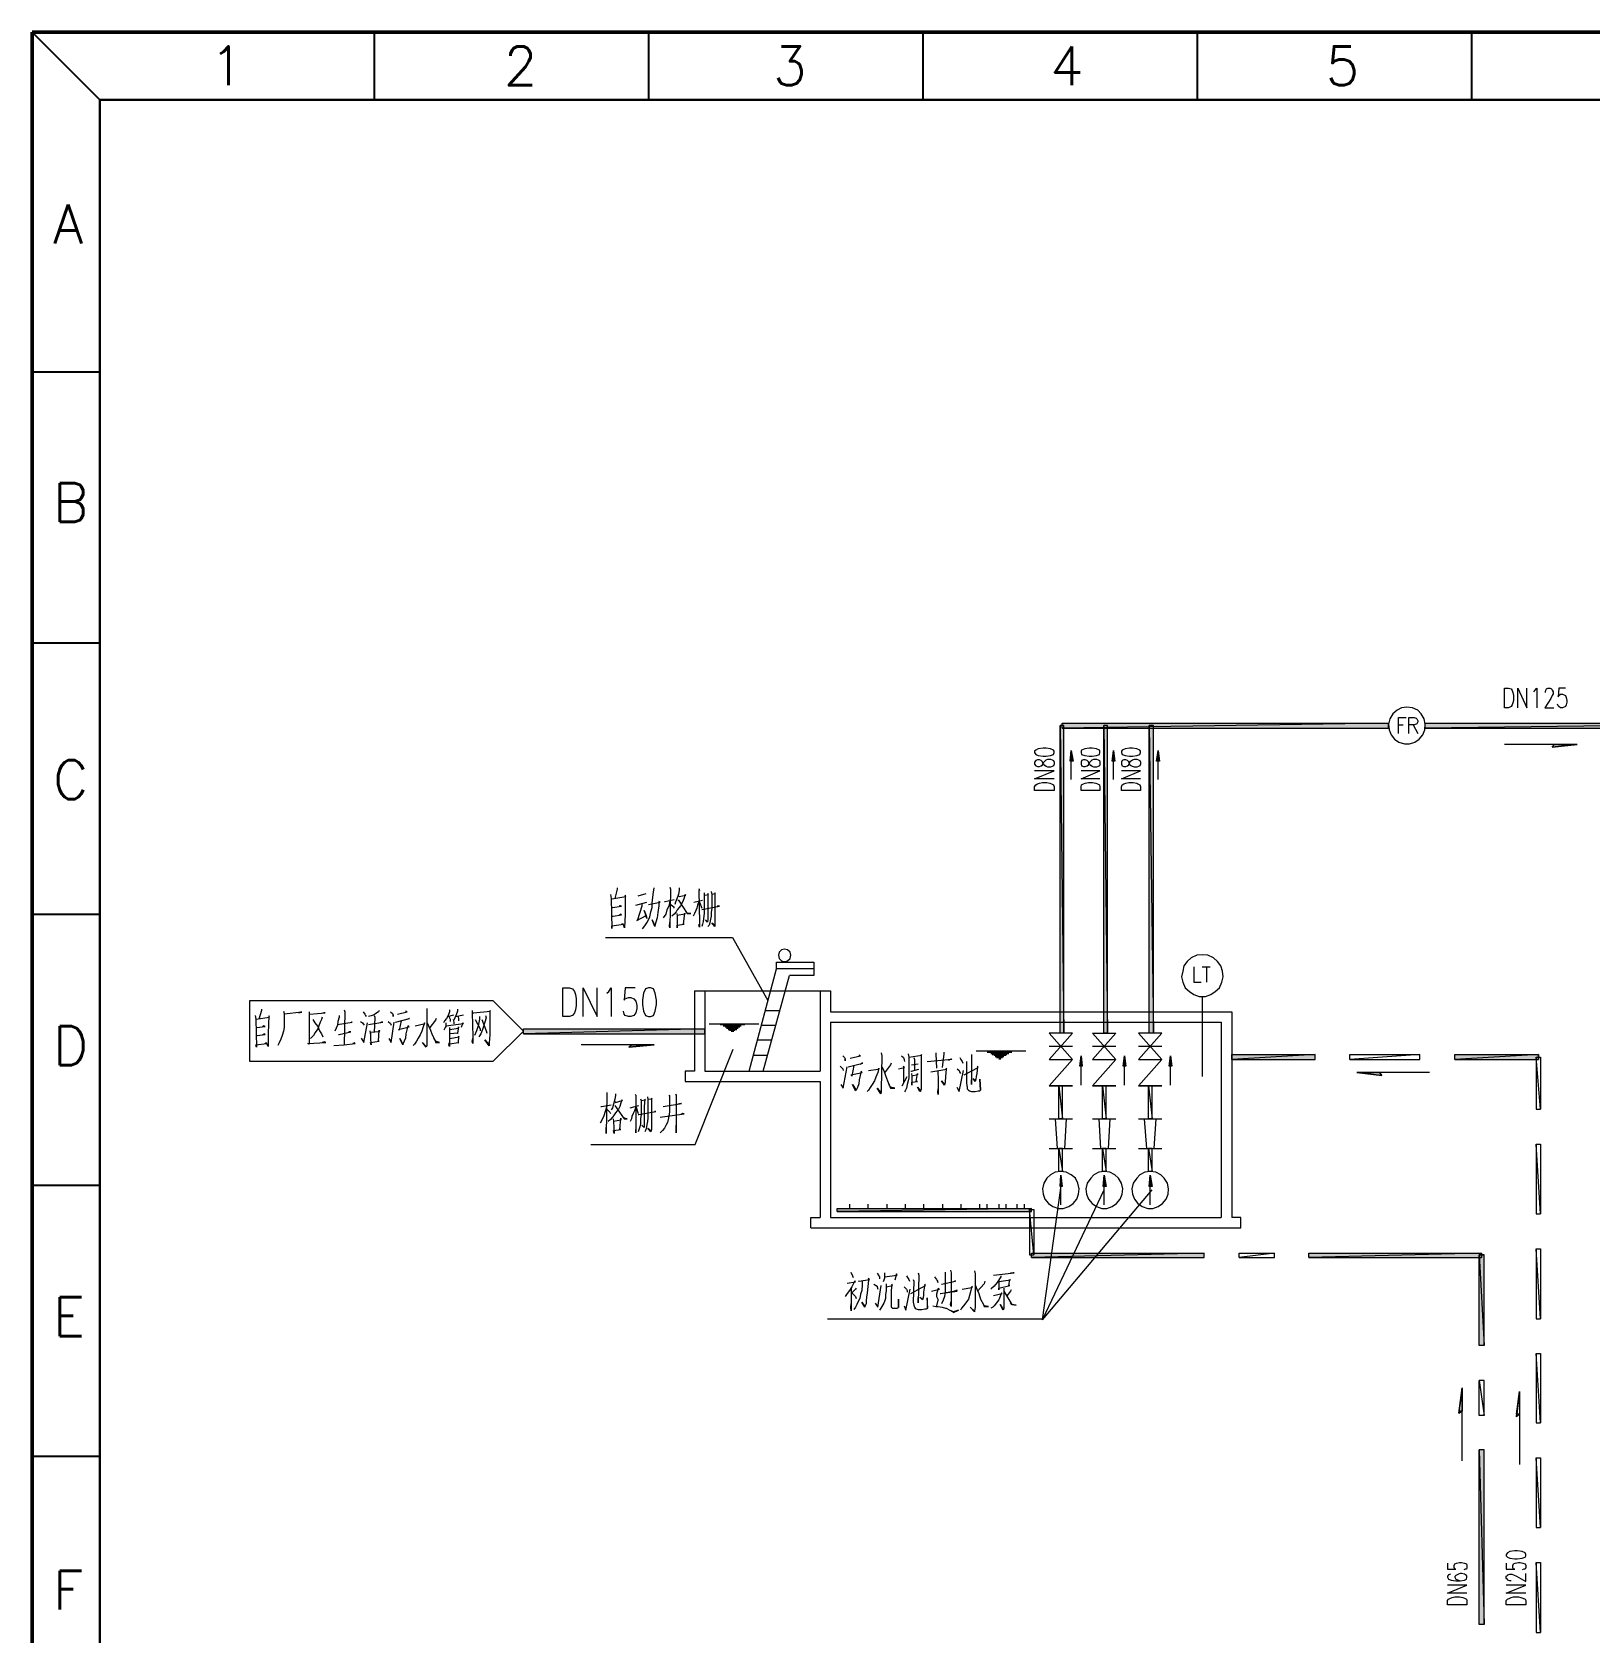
# Model space of a CAD drawing. Header units: millimetres. Extents: x 314312 to 406292, y 205315 to 257934.
# Drawn here: x 314312 to 340394, y 231138 to 257934 of the extents above; entities that cross this region are included whole.
import ezdxf

# ---------------------------------------------------------------- set-up
doc = ezdxf.new("R2010")
doc.units = ezdxf.units.MM
doc.styles.add('样式 2', font='txt.shx', dxfattribs={"height": 2})

msp = doc.modelspace()

# ---------------------------------------------------------------- hatches: boundary and pattern name
h = msp.add_hatch(color=0)
edge = h.paths.add_edge_path(flags=0)
edge.add_spline(control_points=[(331525, 241178), (331525, 241178), (331586, 241178), (331586, 241178), (331586, 241178), (331525, 246326), (331525, 246326), (331525, 246326), (331525, 241178), (331525, 241178)], knot_values=[0, 0, 0, 0, 1, 1, 1, 2, 2, 2, 3, 3, 3, 3], degree=3, periodic=0)
edge = h.paths.add_edge_path(flags=0)
edge.add_spline(control_points=[(331586, 241178), (331586, 241178), (331525, 246326), (331525, 246326), (331525, 246326), (331586, 246326), (331586, 246326), (331586, 246326), (331586, 241178), (331586, 241178)], knot_values=[0, 0, 0, 0, 1, 1, 1, 2, 2, 2, 3, 3, 3, 3], degree=3, periodic=0)
h = msp.add_hatch(color=0)
edge = h.paths.add_edge_path(flags=0)
edge.add_spline(control_points=[(331556, 246367), (331556, 246367), (331556, 246285), (331556, 246285), (331556, 246285), (337022, 246367), (337022, 246367), (337022, 246367), (331556, 246367), (331556, 246367)], knot_values=[0, 0, 0, 0, 1, 1, 1, 2, 2, 2, 3, 3, 3, 3], degree=3, periodic=0)
edge = h.paths.add_edge_path(flags=0)
edge.add_spline(control_points=[(331556, 246285), (331556, 246285), (337022, 246367), (337022, 246367), (337022, 246367), (337022, 246285), (337022, 246285), (337022, 246285), (331556, 246285), (331556, 246285)], knot_values=[0, 0, 0, 0, 1, 1, 1, 2, 2, 2, 3, 3, 3, 3], degree=3, periodic=0)
h = msp.add_hatch(color=0)
edge = h.paths.add_edge_path(flags=0)
edge.add_spline(control_points=[(332253, 241178), (332253, 241178), (332314, 241178), (332314, 241178), (332314, 241178), (332253, 246326), (332253, 246326), (332253, 246326), (332253, 241178), (332253, 241178)], knot_values=[0, 0, 0, 0, 1, 1, 1, 2, 2, 2, 3, 3, 3, 3], degree=3, periodic=0)
edge = h.paths.add_edge_path(flags=0)
edge.add_spline(control_points=[(332314, 241178), (332314, 241178), (332253, 246326), (332253, 246326), (332253, 246326), (332314, 246326), (332314, 246326), (332314, 246326), (332314, 241178), (332314, 241178)], knot_values=[0, 0, 0, 0, 1, 1, 1, 2, 2, 2, 3, 3, 3, 3], degree=3, periodic=0)
h = msp.add_hatch(color=0)
edge = h.paths.add_edge_path(flags=0)
edge.add_spline(control_points=[(333012, 241178), (333012, 241178), (333084, 241178), (333084, 241178), (333084, 241178), (333012, 246326), (333012, 246326), (333012, 246326), (333012, 241178), (333012, 241178)], knot_values=[0, 0, 0, 0, 1, 1, 1, 2, 2, 2, 3, 3, 3, 3], degree=3, periodic=0)
edge = h.paths.add_edge_path(flags=0)
edge.add_spline(control_points=[(333084, 241178), (333084, 241178), (333012, 246326), (333012, 246326), (333012, 246326), (333084, 246326), (333084, 246326), (333084, 246326), (333084, 241178), (333084, 241178)], knot_values=[0, 0, 0, 0, 1, 1, 1, 2, 2, 2, 3, 3, 3, 3], degree=3, periodic=0)
h = msp.add_hatch(color=0)
edge = h.paths.add_edge_path(flags=0)
edge.add_spline(control_points=[(337637, 246367), (337637, 246367), (337637, 246285), (337637, 246285), (337637, 246285), (344282, 246367), (344282, 246367), (344282, 246367), (337637, 246367), (337637, 246367)], knot_values=[0, 0, 0, 0, 1, 1, 1, 2, 2, 2, 3, 3, 3, 3], degree=3, periodic=0)
edge = h.paths.add_edge_path(flags=0)
edge.add_spline(control_points=[(337637, 246285), (337637, 246285), (344282, 246367), (344282, 246367), (344282, 246367), (344282, 246285), (344282, 246285), (344282, 246285), (337637, 246285), (337637, 246285)], knot_values=[0, 0, 0, 0, 1, 1, 1, 2, 2, 2, 3, 3, 3, 3], degree=3, periodic=0)
h = msp.add_hatch(color=0)
h.dxf.hatch_style = 2
h.paths.add_polyline_path([(331689, 245732), (331709, 245906), (331740, 245732)])
h = msp.add_hatch(color=0)
h.dxf.hatch_style = 2
h.paths.add_polyline_path([(332397, 245732), (332417, 245906), (332438, 245732)])
h = msp.add_hatch(color=0)
h.dxf.hatch_style = 2
h.paths.add_polyline_path([(333135, 245732), (333166, 245906), (333186, 245732)])
h = msp.add_hatch(color=0)
edge = h.paths.add_edge_path(flags=0)
edge.add_spline(control_points=[(322541, 241250), (322541, 241250), (322541, 241168), (322541, 241168), (322541, 241168), (325577, 241250), (325577, 241250), (325577, 241250), (322541, 241250), (322541, 241250)], knot_values=[0, 0, 0, 0, 1, 1, 1, 2, 2, 2, 3, 3, 3, 3], degree=3, periodic=0)
edge = h.paths.add_edge_path(flags=0)
edge.add_spline(control_points=[(322541, 241168), (322541, 241168), (325577, 241250), (325577, 241250), (325577, 241250), (325577, 241168), (325577, 241168), (325577, 241168), (322541, 241168), (322541, 241168)], knot_values=[0, 0, 0, 0, 1, 1, 1, 2, 2, 2, 3, 3, 3, 3], degree=3, periodic=0)
h = msp.add_hatch(color=0)
h.dxf.hatch_style = 2
h.paths.add_polyline_path([(331853, 240624), (331874, 240799), (331894, 240624)])
h = msp.add_hatch(color=0)
h.dxf.hatch_style = 2
h.paths.add_polyline_path([(332581, 240624), (332602, 240799), (332622, 240624)])
h = msp.add_hatch(color=0)
h.dxf.hatch_style = 2
h.paths.add_polyline_path([(333350, 240624), (333371, 240799), (333391, 240624)])
h = msp.add_hatch(color=0)
edge = h.paths.add_edge_path(flags=0)
edge.add_spline(control_points=[(334396, 240819), (334396, 240819), (334396, 240737), (334396, 240737), (334396, 240737), (335791, 240819), (335791, 240819), (335791, 240819), (334396, 240819), (334396, 240819)], knot_values=[0, 0, 0, 0, 1, 1, 1, 2, 2, 2, 3, 3, 3, 3], degree=3, periodic=0)
edge = h.paths.add_edge_path(flags=0)
edge.add_spline(control_points=[(334396, 240737), (334396, 240737), (335791, 240819), (335791, 240819), (335791, 240819), (335791, 240737), (335791, 240737), (335791, 240737), (334396, 240737), (334396, 240737)], knot_values=[0, 0, 0, 0, 1, 1, 1, 2, 2, 2, 3, 3, 3, 3], degree=3, periodic=0)
h = msp.add_hatch(color=0)
edge = h.paths.add_edge_path(flags=0)
edge.add_spline(control_points=[(338129, 240819), (338129, 240819), (338129, 240737), (338129, 240737), (338129, 240737), (339534, 240819), (339534, 240819), (339534, 240819), (338129, 240819), (338129, 240819)], knot_values=[0, 0, 0, 0, 1, 1, 1, 2, 2, 2, 3, 3, 3, 3], degree=3, periodic=0)
edge = h.paths.add_edge_path(flags=0)
edge.add_spline(control_points=[(338129, 240737), (338129, 240737), (339534, 240819), (339534, 240819), (339534, 240819), (339534, 240737), (339534, 240737), (339534, 240737), (338129, 240737), (338129, 240737)], knot_values=[0, 0, 0, 0, 1, 1, 1, 2, 2, 2, 3, 3, 3, 3], degree=3, periodic=0)
h = msp.add_hatch(color=0)
h.dxf.hatch_style = 2
h.paths.add_polyline_path([(331525, 238614), (331535, 238799), (331556, 238614)])
h = msp.add_hatch(color=0)
h.dxf.hatch_style = 2
h.paths.add_polyline_path([(332243, 238614), (332263, 238799), (332294, 238614)])
h = msp.add_hatch(color=0)
h.dxf.hatch_style = 2
h.paths.add_polyline_path([(333012, 238614), (333032, 238799), (333063, 238614)])
h = msp.add_hatch(color=0)
edge = h.paths.add_edge_path(flags=0)
edge.add_spline(control_points=[(327792, 238245), (327792, 238245), (327792, 238194), (327792, 238194), (327792, 238194), (331043, 238245), (331043, 238245), (331043, 238245), (327792, 238245), (327792, 238245)], knot_values=[0, 0, 0, 0, 1, 1, 1, 2, 2, 2, 3, 3, 3, 3], degree=3, periodic=0)
edge = h.paths.add_edge_path(flags=0)
edge.add_spline(control_points=[(327792, 238194), (327792, 238194), (331043, 238245), (331043, 238245), (331043, 238245), (331043, 238194), (331043, 238194), (331043, 238194), (327792, 238194), (327792, 238194)], knot_values=[0, 0, 0, 0, 1, 1, 1, 2, 2, 2, 3, 3, 3, 3], degree=3, periodic=0)
h = msp.add_hatch(color=0)
edge = h.paths.add_edge_path(flags=0)
edge.add_spline(control_points=[(331043, 237497), (331043, 237497), (331043, 237425), (331043, 237425), (331043, 237425), (333935, 237497), (333935, 237497), (333935, 237497), (331043, 237497), (331043, 237497)], knot_values=[0, 0, 0, 0, 1, 1, 1, 2, 2, 2, 3, 3, 3, 3], degree=3, periodic=0)
edge = h.paths.add_edge_path(flags=0)
edge.add_spline(control_points=[(331043, 237425), (331043, 237425), (333935, 237497), (333935, 237497), (333935, 237497), (333935, 237425), (333935, 237425), (333935, 237425), (331043, 237425), (331043, 237425)], knot_values=[0, 0, 0, 0, 1, 1, 1, 2, 2, 2, 3, 3, 3, 3], degree=3, periodic=0)
h = msp.add_hatch(color=0)
edge = h.paths.add_edge_path(flags=0)
edge.add_spline(control_points=[(335688, 237497), (335688, 237497), (335688, 237425), (335688, 237425), (335688, 237425), (338580, 237497), (338580, 237497), (338580, 237497), (335688, 237497), (335688, 237497)], knot_values=[0, 0, 0, 0, 1, 1, 1, 2, 2, 2, 3, 3, 3, 3], degree=3, periodic=0)
edge = h.paths.add_edge_path(flags=0)
edge.add_spline(control_points=[(335688, 237425), (335688, 237425), (338580, 237497), (338580, 237497), (338580, 237497), (338580, 237425), (338580, 237425), (338580, 237425), (335688, 237425), (335688, 237425)], knot_values=[0, 0, 0, 0, 1, 1, 1, 2, 2, 2, 3, 3, 3, 3], degree=3, periodic=0)
h = msp.add_hatch(color=0)
edge = h.paths.add_edge_path(flags=0)
edge.add_spline(control_points=[(338539, 235948), (338539, 235948), (338621, 235948), (338621, 235948), (338621, 235948), (338539, 237466), (338539, 237466), (338539, 237466), (338539, 235948), (338539, 235948)], knot_values=[0, 0, 0, 0, 1, 1, 1, 2, 2, 2, 3, 3, 3, 3], degree=3, periodic=0)
edge = h.paths.add_edge_path(flags=0)
edge.add_spline(control_points=[(338621, 235948), (338621, 235948), (338539, 237466), (338539, 237466), (338539, 237466), (338621, 237466), (338621, 237466), (338621, 237466), (338621, 235948), (338621, 235948)], knot_values=[0, 0, 0, 0, 1, 1, 1, 2, 2, 2, 3, 3, 3, 3], degree=3, periodic=0)
h = msp.add_hatch(color=0)
edge = h.paths.add_edge_path(flags=0)
edge.add_spline(control_points=[(338539, 231282), (338539, 231282), (338621, 231282), (338621, 231282), (338621, 231282), (338539, 234205), (338539, 234205), (338539, 234205), (338539, 231282), (338539, 231282)], knot_values=[0, 0, 0, 0, 1, 1, 1, 2, 2, 2, 3, 3, 3, 3], degree=3, periodic=0)
edge = h.paths.add_edge_path(flags=0)
edge.add_spline(control_points=[(338621, 231282), (338621, 231282), (338539, 234205), (338539, 234205), (338539, 234205), (338621, 234205), (338621, 234205), (338621, 234205), (338621, 231282), (338621, 231282)], knot_values=[0, 0, 0, 0, 1, 1, 1, 2, 2, 2, 3, 3, 3, 3], degree=3, periodic=0)

# ---------------------------------------------------------------- linework, layer by layer
at = {"color": 7, "linetype": 'ByBlock', "lineweight": 50}
for p, q in [((314312, 257934), (390065, 257934)), ((314312, 205315), (314312, 257934))]:
    msp.add_line(p, q, dxfattribs=at)
at = {"color": 7, "linetype": 'ByBlock', "lineweight": -3}
for p, q in [((315446, 256800), (314312, 257934)), ((320039, 257934), (320039, 256800)), ((324632, 257934), (324632, 256800)), ((329224, 257934), (329224, 256800)), ((333817, 257934), (333817, 256800)), ((338410, 257934), (338410, 256800)), ((315446, 252239), (314312, 252239)), ((315446, 247703), (314312, 247703)), ((315446, 243166), (314312, 243166)), ((315446, 238630), (314312, 238630)), ((315446, 234094), (314312, 234094))]:
    msp.add_line(p, q, dxfattribs=at)
at = {"color": 7, "linetype": 'ByBlock', "lineweight": 30}
for p, q in [((315446, 256800), (388931, 256800)), ((315446, 206449), (315446, 256800))]:
    msp.add_line(p, q, dxfattribs=at)
at = {"color": 0, "lineweight": 5}
for points in [[(338960, 246624), (338960, 246952), (339032, 246952), (339073, 246942), (339093, 246911), (339103, 246880), (339114, 246829), (339114, 246747), (339103, 246706), (339093, 246675), (339073, 246644), (339032, 246624), (338960, 246624)], [(339186, 246624), (339186, 246952), (339339, 246624), (339339, 246952)], [(339452, 246890), (339473, 246911), (339503, 246952), (339503, 246624)], [(339647, 246880), (339647, 246890), (339657, 246921), (339668, 246942), (339688, 246952), (339729, 246952), (339750, 246942), (339760, 246921), (339780, 246890), (339780, 246860), (339760, 246829), (339739, 246778), (339637, 246624), (339791, 246624)], [(339985, 246952), (339873, 246952), (339862, 246808), (339873, 246829), (339903, 246849), (339934, 246849), (339985, 246829), (339996, 246798), (340006, 246747), (340006, 246716), (339996, 246675), (339985, 246644), (339934, 246624), (339903, 246624), (339873, 246644), (339862, 246655), (339852, 246685)], [(337329, 246634), (337237, 246624), (337165, 246583), (337093, 246521), (337042, 246439), (337022, 246347), (337032, 246255), (337063, 246173), (337124, 246101), (337196, 246049), (337288, 246019), (337370, 246019), (337463, 246049), (337534, 246101), (337596, 246173), (337627, 246255), (337637, 246347), (337616, 246439), (337565, 246521), (337514, 246583), (337422, 246624), (337329, 246634)], [(337186, 246193), (337186, 246460), (337319, 246460)], [(337186, 246337), (337268, 246337)], [(337360, 246193), (337360, 246460), (337452, 246460), (337483, 246449), (337493, 246439), (337514, 246408), (337514, 246388), (337493, 246357), (337483, 246347), (337452, 246337), (337360, 246337)], [(337432, 246337), (337514, 246193)], [(340180, 246008), (338960, 246008)], [(340180, 246008), (339760, 245967), (340180, 246008)], [(339760, 245967), (339801, 246008)], [(331094, 245875), (331115, 245844), (331156, 245824), (331238, 245814), (331289, 245814), (331361, 245824), (331412, 245844), (331422, 245875), (331422, 245896), (331412, 245916), (331361, 245937), (331289, 245947), (331238, 245947), (331156, 245937), (331115, 245916), (331094, 245896), (331094, 245875)], [(331094, 245680), (331115, 245650), (331145, 245639), (331176, 245639), (331207, 245650), (331227, 245670), (331238, 245701), (331268, 245732), (331289, 245752), (331320, 245762), (331361, 245762), (331392, 245752), (331412, 245742), (331422, 245711), (331422, 245680), (331412, 245650), (331392, 245639), (331361, 245629), (331320, 245629), (331289, 245639), (331268, 245660), (331238, 245691), (331227, 245721), (331207, 245742), (331176, 245752), (331145, 245752), (331115, 245742), (331094, 245711), (331094, 245680)], [(331689, 245732), (331709, 245906), (331740, 245732), (331689, 245732)], [(331709, 245424), (331709, 245732)], [(331874, 245875), (331884, 245844), (331935, 245824), (332007, 245814), (332058, 245814), (332130, 245824), (332181, 245844), (332191, 245875), (332191, 245896), (332181, 245916), (332130, 245937), (332058, 245947), (332007, 245947), (331935, 245937), (331884, 245916), (331874, 245896), (331874, 245875)], [(331874, 245680), (331884, 245650), (331915, 245639), (331945, 245639), (331976, 245650), (331997, 245670), (332007, 245701), (332038, 245732), (332058, 245752), (332089, 245762), (332130, 245762), (332161, 245752), (332181, 245742), (332191, 245711), (332191, 245680), (332181, 245650), (332161, 245639), (332130, 245629), (332089, 245629), (332058, 245639), (332038, 245660), (332007, 245691), (331997, 245721), (331976, 245742), (331945, 245752), (331915, 245752), (331884, 245742), (331874, 245711), (331874, 245680)], [(332397, 245732), (332417, 245906), (332438, 245732), (332397, 245732)], [(332417, 245424), (332417, 245732)], [(332550, 245875), (332561, 245844), (332612, 245824), (332684, 245814), (332735, 245814), (332807, 245824), (332858, 245844), (332868, 245875), (332868, 245896), (332858, 245916), (332807, 245937), (332735, 245947), (332684, 245947), (332612, 245937), (332561, 245916), (332550, 245896), (332550, 245875)], [(332550, 245680), (332561, 245650), (332591, 245639), (332622, 245639), (332653, 245650), (332673, 245670), (332684, 245701), (332704, 245732), (332735, 245752), (332766, 245762), (332807, 245762), (332838, 245752), (332858, 245742), (332868, 245711), (332868, 245680), (332858, 245650), (332838, 245639), (332807, 245629), (332766, 245629), (332735, 245639), (332704, 245660), (332684, 245691), (332673, 245721), (332653, 245742), (332622, 245752), (332591, 245752), (332561, 245742), (332550, 245711), (332550, 245680)], [(333135, 245732), (333166, 245906), (333186, 245732), (333135, 245732)], [(333166, 245424), (333166, 245732)], [(331422, 245434), (331094, 245434), (331422, 245567), (331094, 245567)], [(332191, 245434), (331874, 245434), (332191, 245567), (331874, 245567)], [(332868, 245434), (332550, 245434), (332868, 245567), (332550, 245567)], [(331422, 245239), (331094, 245239), (331094, 245301), (331115, 245332), (331145, 245352), (331176, 245362), (331227, 245373), (331299, 245373), (331350, 245362), (331381, 245352), (331412, 245332), (331422, 245301), (331422, 245239)], [(332191, 245239), (331874, 245239), (331874, 245301), (331884, 245332), (331915, 245352), (331945, 245362), (331997, 245373), (332068, 245373), (332120, 245362), (332150, 245352), (332181, 245332), (332191, 245301), (332191, 245239)], [(332868, 245239), (332550, 245239), (332550, 245301), (332561, 245332), (332591, 245352), (332622, 245362), (332673, 245373), (332745, 245373), (332807, 245362), (332827, 245352), (332858, 245332), (332868, 245301), (332868, 245239)], [(324110, 243609), (324110, 243588), (324069, 243434)], [(324531, 242922), (324572, 242973), (324603, 243024), (324633, 243075), (324654, 243127), (324674, 243209), (324695, 243281), (324695, 243352), (324705, 243455), (324715, 243537), (324726, 243609)], [(324992, 243619), (325002, 243588), (324992, 242942), (324982, 242963), (324992, 243034)], [(325146, 243609), (325146, 243568), (325136, 243506), (325105, 243424), (325085, 243373), (325074, 243332)], [(325474, 243598), (325484, 243568), (325474, 243568), (325484, 243024), (325484, 242952), (325474, 242993), (325484, 243004)], [(323997, 243496), (324008, 243434), (324018, 242932), (324018, 242973), (324213, 243004), (324192, 243004), (324182, 243004)], [(324018, 243424), (324254, 243465), (324244, 243486), (324244, 243178), (324244, 243168), (324233, 242942), (324213, 242993)], [(324018, 243281), (324028, 243281), (324182, 243301), (324162, 243311), (324151, 243311), (324141, 243301)], [(324418, 243322), (324603, 243373)], [(324521, 243342), (324521, 243301), (324449, 243075), (324438, 243065), (324592, 243147), (324562, 243229), (324592, 243147), (324603, 243096), (324582, 243168)], [(324459, 243475), (324592, 243516)], [(324633, 243332), (324828, 243373), (324808, 243383), (324808, 243311), (324787, 243199), (324777, 243106), (324756, 243034), (324736, 242973), (324736, 242963), (324695, 243075), (324736, 242973)], [(324992, 243393), (324972, 243301), (324941, 243240), (324920, 243168), (324879, 243106)], [(324900, 243383), (324910, 243383), (325064, 243414)], [(324992, 243342), (325054, 243291), (325054, 243270)], [(325136, 243475), (325146, 243465), (325259, 243486), (325249, 243496), (325228, 243445), (325208, 243383), (325187, 243342), (325167, 243311), (325146, 243281), (325115, 243240), (325095, 243209), (325064, 243168), (325023, 243137)], [(325126, 243404), (325136, 243404), (325279, 243178), (325341, 243178), (325279, 243188), (325259, 243209)], [(325474, 243383), (325454, 243322), (325443, 243270), (325423, 243229), (325402, 243178), (325382, 243137)], [(325392, 243373), (325536, 243404)], [(325484, 243373), (325526, 243270)], [(325567, 243527), (325567, 243486), (325567, 243373), (325567, 243311), (325567, 243250), (325567, 243178), (325556, 243096), (325546, 243045), (325536, 243004), (325526, 242963)], [(325526, 243250), (325823, 243301), (325802, 243311), (325782, 243301)], [(325577, 243486), (325638, 243496), (325628, 243516), (325628, 243393), (325628, 243383), (325628, 243086), (325618, 243034), (325587, 243075)], [(325679, 243547), (325690, 243496), (325690, 243342), (325690, 243270), (325679, 243199), (325679, 243137), (325669, 243086), (325659, 243024), (325649, 242983), (325628, 242963)], [(325690, 243506), (325751, 243516), (325741, 243527), (325741, 243270), (325741, 243147), (325741, 243055), (325741, 243014), (325741, 242963), (325690, 243024), (325741, 242983)], [(324018, 243137), (324039, 243137), (324182, 243157), (324172, 243168), (324141, 243147)], [(325105, 243178), (325115, 243137), (325115, 242942), (325115, 242983), (325228, 243004), (325218, 243004), (325238, 243188), (325238, 243168), (325115, 243147)], [(323915, 242778), (326038, 242778)], [(326038, 242778), (326633, 241722)], [(326910, 242583), (326859, 242573), (326818, 242532), (326807, 242481), (326818, 242429), (326859, 242388), (326910, 242378), (326961, 242388), (327002, 242429), (327013, 242481), (327002, 242532), (326961, 242573), (326910, 242583)], [(326315, 240542), (326777, 242255)], [(327402, 242255), (326777, 242255), (326777, 242368), (327402, 242368), (327402, 242142), (326992, 242142)], [(333904, 242491), (333812, 242481), (333719, 242440), (333648, 242378), (333596, 242306), (333576, 242214), (333555, 242122), (333576, 242029), (333617, 241937), (333689, 241876), (333760, 241824), (333853, 241794), (333955, 241794), (334048, 241824), (334119, 241876), (334191, 241937), (334232, 242029), (334253, 242122), (334242, 242214), (334212, 242306), (334160, 242378), (334089, 242440), (333996, 242481), (333904, 242491)], [(333760, 242286), (333760, 242029), (333884, 242029)], [(333904, 242286), (334037, 242286)], [(333976, 242286), (333976, 242029)], [(326551, 240542), (326992, 242142)], [(317957, 241722), (322028, 241722), (322541, 241209), (322028, 240706), (317957, 240706), (317957, 241722)], [(323198, 241455), (323198, 241937), (323310, 241937), (323362, 241917), (323392, 241876), (323413, 241824), (323423, 241753), (323423, 241640), (323413, 241568), (323392, 241517), (323362, 241476), (323310, 241455), (323198, 241455)], [(323536, 241455), (323536, 241937), (323772, 241455), (323772, 241937)], [(323936, 241845), (323967, 241876), (324008, 241937), (324008, 241455)], [(324408, 241937), (324244, 241937), (324223, 241732), (324244, 241753), (324295, 241773), (324336, 241773), (324387, 241753), (324418, 241711), (324438, 241640), (324438, 241588), (324418, 241517), (324387, 241476), (324336, 241455), (324295, 241455), (324244, 241476), (324223, 241496), (324213, 241547)], [(324633, 241937), (324582, 241917), (324551, 241845), (324531, 241732), (324531, 241660), (324551, 241547), (324582, 241476), (324633, 241455), (324664, 241455), (324715, 241476), (324746, 241547), (324767, 241660), (324767, 241732), (324746, 241845), (324715, 241917), (324664, 241937), (324633, 241937)], [(325402, 241886), (325402, 240542)], [(325402, 241886), (326920, 241886)], [(325577, 241886), (325577, 240542)], [(326920, 241886), (327679, 241886)], [(327505, 241886), (327505, 240542)], [(327679, 241886), (327679, 241537)], [(333904, 241794), (333904, 240450)], [(318049, 241476), (318060, 241414), (318070, 240942), (318060, 240983), (318244, 241004), (318224, 241014), (318214, 241004)], [(318060, 241414), (318285, 241445), (318275, 241465), (318265, 241178), (318265, 241168), (318265, 240953), (318244, 241004)], [(318152, 241578), (318152, 241558), (318111, 241414)], [(318521, 241547), (318531, 241506), (318531, 241424), (318531, 241353), (318531, 241271), (318521, 241209), (318501, 241137), (318480, 241076), (318449, 241014), (318429, 240973)], [(318829, 241527), (318808, 241527), (318778, 241517), (318829, 241527), (318531, 241496)], [(318952, 241537), (318952, 241486), (318952, 240994), (318931, 241004), (319229, 241024), (319208, 241035), (319167, 241024)], [(318962, 241496), (319219, 241517), (319198, 241517), (319157, 241506)], [(319167, 241445), (319157, 241404), (319136, 241363), (319116, 241301), (319095, 241250), (319054, 241188), (319024, 241137), (318993, 241106), (318972, 241086)], [(319454, 241476), (319454, 241445), (319434, 241373), (319424, 241312), (319403, 241260), (319383, 241209)], [(319536, 241568), (319547, 241537), (319536, 240983)], [(319854, 241537), (319885, 241496), (319895, 241476), (319906, 241455)], [(320121, 241558), (320111, 241537), (320070, 241506), (320039, 241486), (319988, 241465), (319947, 241455)], [(320039, 241476), (320049, 241445), (320039, 241188)], [(320316, 241537), (320347, 241506), (320357, 241486), (320357, 241455), (320357, 241496)], [(320429, 241496), (320593, 241537), (320572, 241547), (320562, 241537)], [(320921, 241588), (320921, 241537), (320921, 241014), (320921, 240963), (320911, 240942), (320849, 241024), (320911, 240953)], [(321300, 241568), (321300, 241537), (321280, 241476), (321249, 241424), (321218, 241383), (321198, 241353)], [(321270, 241455), (321372, 241486)], [(321290, 241455), (321311, 241414), (321311, 241373)], [(321434, 241578), (321434, 241547), (321413, 241486), (321393, 241435), (321372, 241394)], [(321403, 241455), (321536, 241486)], [(321444, 241455), (321454, 241414), (321454, 241383)], [(321680, 241558), (321680, 241517), (321690, 241117), (321690, 241004), (321680, 241045), (321690, 241086)], [(321690, 241506), (321700, 241517), (321987, 241547), (321977, 241558), (321977, 241517), (321977, 241147), (321967, 241014), (321967, 240963), (321895, 241065), (321967, 240983)], [(321803, 241455), (321803, 241414), (321782, 241301), (321752, 241219), (321721, 241137)], [(321905, 241476), (321916, 241435), (321895, 241363), (321854, 241240), (321823, 241168), (321793, 241117)], [(326592, 241558), (326838, 241558)], [(327679, 241537), (334396, 241537)], [(334396, 241537), (334396, 238091)], [(318070, 241271), (318214, 241291), (318193, 241301), (318173, 241291)], [(318070, 241137), (318080, 241137), (318214, 241158), (318203, 241168), (318173, 241147)], [(319013, 241404), (319044, 241353), (319095, 241291), (319126, 241219), (319157, 241168), (319178, 241117)], [(319424, 241322), (319670, 241363), (319660, 241363), (319649, 241353)], [(319444, 241158), (319454, 241158), (319649, 241199), (319629, 241199), (319608, 241188)], [(319813, 241373), (319844, 241353), (319854, 241332), (319875, 241312)], [(319824, 241096), (319865, 241024), (319926, 241353)], [(319947, 241322), (320183, 241363), (320162, 241363), (320142, 241353)], [(319967, 241219), (319977, 241168), (319977, 241178), (319977, 241065), (319988, 240983), (319977, 241024), (320121, 241045), (320111, 241045), (320121, 241230), (320131, 241209), (320111, 241199), (319977, 241188)], [(320275, 241373), (320316, 241342), (320326, 241312)], [(320285, 241086), (320326, 241024), (320377, 241363)], [(320398, 241363), (320634, 241424), (320624, 241424), (320593, 241404)], [(320490, 241383), (320459, 241230), (320449, 241240), (320624, 241281), (320603, 241301), (320572, 241168), (320562, 241096), (320541, 241045), (320531, 241014), (320521, 240994), (320521, 240983), (320470, 241086), (320521, 240994)], [(320726, 241301), (320870, 241332), (320890, 241332), (320880, 241353), (320859, 241281), (320839, 241209), (320808, 241147), (320777, 241096), (320747, 241045), (320716, 240994), (320695, 240973)], [(320921, 241363), (320952, 241301), (320982, 241230), (321013, 241147), (321054, 241065), (321064, 241024), (321136, 241024), (321064, 241045)], [(321075, 241424), (321064, 241394), (320972, 241271)], [(321239, 241353), (321239, 241312), (321239, 241291), (321229, 241271), (321218, 241250), (321208, 241230)], [(321239, 241301), (321536, 241342), (321526, 241353), (321495, 241271)], [(321300, 241271), (321300, 241250), (321300, 241127), (321300, 240953), (321290, 240983), (321300, 241024)], [(321300, 241240), (321454, 241260), (321454, 241281), (321434, 241178), (321444, 241178), (321300, 241168)], [(321362, 241404), (321372, 241363), (321372, 241332)], [(321731, 241404), (321813, 241250), (321813, 241219)], [(321844, 241404), (321916, 241219), (321926, 241178)], [(325649, 241332), (326479, 241332)], [(325833, 241322), (326243, 241322)], [(325884, 241301), (326182, 241301)], [(325915, 241281), (326161, 241281)], [(325936, 241260), (326131, 241260)], [(325966, 241240), (326110, 241240)], [(325987, 241230), (326079, 241230)], [(326018, 241209), (326059, 241209)], [(326520, 241312), (326766, 241312)], [(327679, 241363), (334222, 241363)], [(327679, 241363), (327679, 238091)], [(331730, 241178), (331340, 240737), (331730, 240737), (331340, 241178)], [(331730, 241178), (331340, 241178)], [(332068, 240737), (332458, 240737), (332068, 241178), (332458, 241178), (332068, 240737)], [(333227, 241178), (332838, 240737), (333227, 240737), (332838, 241178)], [(333227, 241178), (332838, 241178)], [(334222, 241363), (334222, 238091)], [(319362, 240973), (319536, 240983), (319721, 241004), (319711, 241014), (319680, 241004)], [(321034, 241096), (321064, 241045)], [(321300, 241086), (321464, 241117), (321454, 241127), (321444, 241014), (321454, 241014), (321300, 240994)], [(324726, 240983), (323505, 240983)], [(324305, 240942), (324346, 240983)], [(324305, 240942), (324726, 240983), (324305, 240942)], [(325413, 239312), (326049, 240912)], [(326459, 241065), (326695, 241065)], [(331730, 240953), (331340, 240953)], [(332458, 240953), (332068, 240953)], [(333227, 240953), (332838, 240953)], [(326387, 240809), (326633, 240809)], [(327884, 240799), (327915, 240768), (327925, 240748), (327925, 240717), (327925, 240748)], [(327977, 240614), (328223, 240676), (328212, 240676), (328182, 240655)], [(328007, 240758), (328182, 240799), (328161, 240809), (328151, 240799)], [(328069, 240635), (328038, 240460), (328028, 240481), (328212, 240522), (328192, 240542), (328161, 240399), (328151, 240327), (328130, 240266), (328120, 240245), (328110, 240224), (328100, 240214), (328048, 240317), (328110, 240224)], [(328530, 240850), (328541, 240799), (328530, 240235), (328530, 240194), (328520, 240163), (328459, 240255), (328520, 240183)], [(328694, 240676), (328684, 240645), (328582, 240512)], [(328869, 240799), (328899, 240768), (328910, 240737), (328920, 240706)], [(328982, 240830), (328992, 240778), (328992, 240768), (328992, 240512), (328992, 240491), (328992, 240430), (328982, 240378), (328961, 240317), (328951, 240255), (328930, 240214), (328920, 240194)], [(328992, 240778), (329207, 240809), (329197, 240819), (329197, 240789), (329197, 240358), (329197, 240317), (329197, 240266), (329197, 240235), (329187, 240214), (329187, 240204), (329176, 240204), (329135, 240276), (329187, 240214)], [(329033, 240645), (329146, 240665)], [(329074, 240768), (329084, 240737), (329084, 240563)], [(329658, 240727), (329699, 240748), (329710, 240737), (329299, 240696)], [(329443, 240850), (329443, 240830), (329453, 240594)], [(329576, 240860), (329576, 240830), (329546, 240604)], [(329843, 240768), (329863, 240737), (329884, 240706), (329894, 240676)], [(329956, 240706), (329956, 240676), (329956, 240337), (329966, 240276), (329966, 240245), (329987, 240224), (330007, 240214), (330038, 240204), (330099, 240204), (330151, 240214), (330181, 240214), (330192, 240224), (330181, 240409), (330192, 240224)], [(330038, 240819), (330038, 240789), (330038, 240317), (330038, 240358), (330038, 240399)], [(330120, 240881), (330951, 240881)], [(330304, 240860), (330715, 240860)], [(330366, 240840), (330663, 240840)], [(330387, 240819), (330633, 240819)], [(330417, 240809), (330612, 240809)], [(330438, 240789), (330581, 240789)], [(330458, 240768), (330561, 240768)], [(330499, 240748), (330530, 240748)], [(331730, 240737), (331340, 240296)], [(331853, 240624), (331874, 240799), (331894, 240624), (331853, 240624)], [(332458, 240737), (332068, 240296)], [(332581, 240624), (332602, 240799), (332622, 240624), (332581, 240624)], [(333227, 240737), (332838, 240296)], [(333350, 240624), (333371, 240799), (333391, 240624), (333350, 240624)], [(339534, 240819), (339534, 240737)], [(325402, 240542), (325249, 240542), (325249, 240368), (327505, 240368)], [(325577, 240542), (327505, 240542)], [(327505, 240368), (327505, 238091)], [(327843, 240624), (327884, 240583), (327894, 240553)], [(327853, 240317), (327894, 240255), (327956, 240614)], [(328315, 240553), (328479, 240573), (328489, 240583), (328489, 240594), (328469, 240522), (328438, 240440), (328417, 240378), (328376, 240317), (328346, 240266), (328315, 240224), (328294, 240204)], [(328541, 240614), (328571, 240553), (328602, 240471), (328633, 240378), (328674, 240286), (328684, 240255), (328756, 240255), (328684, 240276)], [(328817, 240583), (328920, 240604), (328899, 240624), (328899, 240348), (328879, 240296), (328961, 240450)], [(329023, 240542), (329033, 240542), (329156, 240573)], [(329033, 240501), (329043, 240460), (329043, 240307), (329043, 240358), (329135, 240368), (329115, 240368), (329135, 240501), (329135, 240481), (329043, 240460)], [(329361, 240532), (329628, 240573), (329617, 240594), (329617, 240573), (329607, 240450), (329597, 240358), (329587, 240307), (329535, 240378), (329587, 240317)], [(329474, 240542), (329484, 240399), (329484, 240286), (329484, 240183), (329484, 240153), (329474, 240183), (329484, 240245)], [(329792, 240276), (329833, 240204), (329905, 240553)], [(329802, 240583), (329833, 240553), (329843, 240522), (329853, 240501)], [(329915, 240481), (330151, 240604), (330140, 240624), (330130, 240501), (330120, 240450), (330110, 240409), (330099, 240368), (330069, 240419), (330110, 240378), (330110, 240409)], [(331874, 240307), (331874, 240624)], [(332602, 240307), (332602, 240624)], [(333371, 240307), (333371, 240624)], [(337709, 240522), (336488, 240522), (336909, 240471), (336488, 240522)], [(336909, 240471), (336868, 240522)], [(323936, 240183), (323936, 240142), (323926, 239496), (323926, 239527), (323926, 239599)], [(324080, 240163), (324080, 240132), (324069, 240071), (324049, 239989), (324028, 239927), (324008, 239896)], [(324408, 240153), (324428, 240132), (324418, 240132), (324418, 239578), (324418, 239507), (324418, 239558), (324418, 239568)], [(324613, 240112), (324623, 240060), (324623, 239907), (324623, 239835), (324623, 239763), (324613, 239701), (324603, 239650), (324592, 239578), (324582, 239548), (324572, 239527)], [(324972, 240142), (324982, 240122), (324982, 240132), (324982, 239937), (324982, 239855), (324972, 239794), (324961, 239732), (324951, 239681), (324920, 239630), (324900, 239589), (324869, 239548), (324828, 239507)], [(325085, 240163), (325095, 240142), (325095, 240153), (325095, 239507), (325095, 239558), (325095, 239640)], [(328653, 240317), (328694, 240266)], [(331730, 240296), (331340, 240296), (331730, 240296)], [(332458, 240296), (332068, 240296), (332458, 240296)], [(333227, 240296), (332838, 240296), (333227, 240296)], [(323936, 239958), (323905, 239866), (323885, 239794), (323854, 239732), (323823, 239671)], [(323833, 239948), (323844, 239948), (324008, 239978)], [(323936, 239907), (323987, 239855), (323997, 239835)], [(324069, 240040), (324080, 240019), (324192, 240050), (324192, 240060), (324172, 240009), (324151, 239948), (324131, 239907), (324110, 239876), (324080, 239845), (324049, 239794), (324028, 239773), (323997, 239732), (323956, 239701)], [(324069, 239968), (324223, 239742), (324274, 239742), (324223, 239753), (324203, 239773)], [(324326, 239927), (324469, 239968)], [(324418, 239937), (324397, 239876), (324377, 239835), (324356, 239784), (324346, 239742), (324326, 239701)], [(324428, 239937), (324459, 239835)], [(324500, 240081), (324510, 240050), (324510, 239937), (324510, 239876), (324510, 239814), (324500, 239742), (324500, 239660), (324490, 239609), (324469, 239558), (324459, 239527)], [(324459, 239814), (324469, 239814), (324756, 239866), (324746, 239866), (324726, 239855)], [(324510, 240050), (324582, 240060), (324572, 240071), (324562, 239948), (324562, 239937), (324562, 239640), (324562, 239599), (324521, 239630)], [(324633, 240071), (324695, 240081), (324685, 240091), (324685, 239835), (324685, 239701), (324685, 239619), (324685, 239568), (324674, 239527), (324623, 239589), (324674, 239548)], [(324828, 239773), (325228, 239825), (325208, 239835), (325177, 239814)], [(324879, 239948), (325187, 239999), (325177, 239999), (325126, 239989)], [(324039, 239742), (324049, 239701), (324059, 239496), (324049, 239548), (324172, 239568), (324151, 239568), (324172, 239753), (324172, 239722), (324049, 239701)], [(331340, 239742), (331730, 239742)], [(331443, 239742), (331474, 239250)], [(331627, 239742), (331597, 239250)], [(332068, 239742), (332458, 239742)], [(332171, 239742), (332202, 239250)], [(332356, 239742), (332325, 239250)], [(332838, 239742), (333227, 239742)], [(332930, 239742), (332971, 239250)], [(333125, 239742), (333094, 239250)], [(323669, 239312), (325413, 239312)], [(331340, 239250), (331730, 239250)], [(332068, 239250), (332458, 239250)], [(332838, 239250), (333227, 239250)], [(331535, 238861), (331443, 238850), (331361, 238809), (331299, 238748), (331248, 238666), (331227, 238573), (331238, 238481), (331268, 238399), (331330, 238327), (331402, 238276), (331494, 238245), (331576, 238245), (331668, 238276), (331740, 238327), (331802, 238399), (331832, 238481), (331843, 238573), (331822, 238666), (331781, 238748), (331709, 238809), (331627, 238850), (331535, 238861)], [(331525, 238614), (331535, 238799), (331556, 238614), (331525, 238614)], [(332263, 238861), (332171, 238850), (332089, 238809), (332038, 238748), (331976, 238666), (331956, 238573), (331966, 238481), (331997, 238399), (332058, 238327), (332130, 238276), (332222, 238245), (332304, 238245), (332397, 238276), (332468, 238327), (332530, 238399), (332561, 238481), (332571, 238573), (332550, 238666), (332499, 238748), (332438, 238809), (332356, 238850), (332263, 238861)], [(332243, 238614), (332263, 238799), (332294, 238614), (332243, 238614)], [(333032, 238861), (332940, 238850), (332858, 238809), (332807, 238748), (332745, 238666), (332725, 238573), (332735, 238481), (332766, 238399), (332827, 238327), (332899, 238276), (332991, 238245), (333073, 238245), (333166, 238276), (333237, 238327), (333299, 238399), (333330, 238481), (333340, 238573), (333320, 238666), (333268, 238748), (333207, 238809), (333125, 238850), (333032, 238861)], [(333012, 238614), (333032, 238799), (333063, 238614), (333012, 238614)], [(331227, 236379), (331535, 238584)], [(331227, 236379), (333063, 238553)], [(331227, 236379), (332263, 238553)], [(331535, 238307), (331535, 238614)], [(332263, 238307), (332263, 238614)], [(333032, 238307), (333032, 238614)], [(327997, 238317), (327997, 238245)], [(328305, 238317), (328305, 238245)], [(328623, 238317), (328623, 238245)], [(328930, 238317), (328930, 238245)], [(329238, 238317), (329238, 238245)], [(329556, 238317), (329556, 238245)], [(329863, 238317), (329863, 238245)], [(330171, 238317), (330171, 238245)], [(330294, 238317), (330294, 238245)], [(330499, 238317), (330499, 238245)], [(330612, 238317), (330612, 238245)], [(330797, 238317), (330797, 238245)], [(330920, 238317), (330920, 238245)], [(327351, 237917), (327351, 238091), (327505, 238091)], [(327679, 238091), (334222, 238091)], [(334550, 237917), (334550, 238091), (334396, 238091)], [(327351, 237917), (334550, 237917)], [(338539, 237466), (338621, 237466)], [(338580, 237497), (338580, 237425)], [(328018, 237179), (328048, 237117), (328059, 237086)], [(328459, 237158), (328489, 237117), (328500, 237107), (328500, 237066)], [(328582, 237168), (328582, 237117), (328582, 237076), (328571, 237045), (328561, 237015)], [(328582, 237097), (328797, 237127), (328787, 237148), (328756, 237045)], [(329146, 237168), (329156, 237127), (329146, 236666), (329146, 236707), (329146, 236748)], [(329597, 237179), (329597, 236974), (329597, 236963), (329597, 236851), (329587, 236768), (329566, 236707), (329535, 236645)], [(329689, 237209), (329699, 237168), (329699, 236645), (329699, 236604), (329689, 236635), (329699, 236686)], [(330089, 237199), (330099, 237148), (330099, 236584), (330089, 236533), (330089, 236512), (330017, 236594), (330089, 236522)], [(330407, 237127), (330756, 237168), (330735, 237168), (330694, 237158)], [(327956, 236994), (328100, 237015), (328089, 237035), (328038, 236933), (327997, 236871), (327956, 236820), (327925, 236768)], [(328028, 236912), (328028, 236533), (328018, 236584), (328028, 236645)], [(328110, 236912), (328100, 236892), (328038, 236830), (328100, 236768), (328110, 236738)], [(328212, 237035), (328212, 236963), (328202, 236871), (328182, 236809), (328171, 236738), (328141, 236686), (328120, 236635), (328100, 236594), (328069, 236553)], [(328141, 237035), (328161, 237025), (328335, 237056), (328315, 237076), (328315, 237045), (328294, 236830), (328284, 236758), (328274, 236697), (328274, 236645), (328253, 236604), (328253, 236594), (328202, 236676), (328253, 236604)], [(328407, 236974), (328459, 236943), (328459, 236933), (328469, 236892)], [(328428, 236656), (328469, 236594), (328530, 236953)], [(328612, 236984), (328612, 236933), (328612, 236871), (328602, 236799), (328602, 236738), (328582, 236686), (328571, 236656), (328541, 236604), (328520, 236574), (328500, 236543)], [(328612, 236933), (328715, 236953), (328705, 236974), (328694, 236871), (328694, 236645), (328694, 236615), (328694, 236594), (328705, 236584), (328725, 236574), (328776, 236574), (328797, 236574), (328817, 236584), (328817, 236727), (328817, 236584)], [(328910, 236933), (328951, 236892), (328961, 236871), (328961, 236840)], [(328910, 236615), (328941, 236543), (329012, 236892)], [(328951, 237117), (328971, 237086), (328992, 237056), (329002, 237025)], [(329023, 236820), (329269, 236953), (329258, 236974), (329238, 236840), (329238, 236799), (329228, 236748), (329217, 236717), (329176, 236758), (329217, 236727), (329228, 236748)], [(329064, 237056), (329074, 237025), (329064, 236676), (329074, 236625), (329084, 236594), (329094, 236574), (329115, 236563), (329146, 236553), (329207, 236553), (329258, 236563), (329289, 236563), (329310, 236574), (329299, 236748), (329299, 236574)], [(329371, 236861), (329505, 236892), (329484, 236902), (329453, 236809), (329453, 236789), (329453, 236768), (329464, 236748), (329474, 236727), (329474, 236707), (329453, 236615)], [(329423, 237097), (329453, 237056), (329464, 237035)], [(329464, 237045), (329474, 237004)], [(329525, 236820), (329802, 236871), (329792, 236881)], [(329535, 236974), (329771, 237025), (329761, 237025), (329771, 237035), (329740, 237015)], [(329535, 236974), (329771, 237025), (329761, 237025), (329740, 237015)], [(329884, 236892), (330048, 236922), (330058, 236933), (330048, 236943), (330028, 236871), (330007, 236789), (329987, 236727), (329946, 236666), (329905, 236615), (329874, 236574), (329853, 236543)], [(330099, 236963), (330130, 236892), (330161, 236820), (330192, 236727), (330243, 236635), (330253, 236604), (330325, 236604), (330253, 236615)], [(330263, 237025), (330253, 236984), (330140, 236861)], [(330530, 237117), (330530, 237097), (330469, 237004), (330417, 236943), (330376, 236902), (330366, 236892)], [(330499, 237035), (330499, 236881), (330499, 236912), (330684, 236953), (330663, 236953), (330684, 237056), (330694, 237045), (330499, 237015)], [(330581, 236912), (330581, 236881), (330581, 236615), (330581, 236574), (330571, 236543), (330520, 236635), (330571, 236553)], [(330704, 236881), (330694, 236861), (330633, 236779)], [(329392, 236615), (329443, 236604), (329484, 236604), (329546, 236594), (329607, 236574), (329617, 236574), (329679, 236543), (329730, 236512), (329740, 236502), (329822, 236543), (329740, 236512), (329699, 236533)], [(329515, 236820), (329802, 236861), (329792, 236871), (329751, 236861)], [(330222, 236666), (330253, 236615)], [(330407, 236789), (330551, 236820), (330540, 236830), (330520, 236768), (330499, 236717), (330458, 236666), (330417, 236615), (330397, 236594), (330366, 236574)], [(330581, 236861), (330715, 236635), (330786, 236625), (330715, 236635), (330694, 236666)], [(327628, 236399), (331227, 236399)], [(338252, 234020), (338252, 235240), (338201, 234820), (338252, 235240)], [(339216, 235179), (339165, 234758), (339216, 235179)], [(339216, 235179), (339216, 233959)], [(338201, 234820), (338252, 234851)], [(339165, 234758), (339216, 234799)], [(338991, 232430), (339011, 232410), (339052, 232389), (339134, 232379), (339175, 232379), (339257, 232389), (339309, 232410), (339319, 232430), (339319, 232451), (339309, 232482), (339257, 232502), (339175, 232513), (339134, 232513), (339052, 232502), (339011, 232482), (338991, 232451), (338991, 232430)], [(338006, 232307), (338006, 232205), (338150, 232205), (338129, 232205), (338119, 232236), (338119, 232266), (338129, 232297), (338160, 232307), (338211, 232318), (338242, 232318), (338293, 232307), (338324, 232297), (338334, 232266), (338334, 232236), (338324, 232205), (338304, 232205), (338283, 232195)], [(338057, 232123), (338027, 232113), (338006, 232092), (338006, 232072), (338027, 232041), (338068, 232020), (338150, 232010), (338222, 232010), (338293, 232020), (338324, 232041), (338334, 232072), (338334, 232082), (338324, 232102), (338293, 232123), (338242, 232133), (338222, 232133), (338191, 232123), (338150, 232102), (338129, 232082), (338129, 232072), (338150, 232041), (338191, 232020), (338222, 232010)], [(338991, 232307), (338991, 232205), (339134, 232205), (339114, 232205), (339103, 232236), (339103, 232266), (339114, 232297), (339144, 232307), (339196, 232318), (339227, 232318), (339268, 232307), (339309, 232297), (339319, 232266), (339319, 232236), (339309, 232205), (339288, 232205), (339257, 232195)], [(339073, 232010), (339052, 232010), (339021, 232020), (339011, 232031), (338991, 232051), (338991, 232092), (339011, 232102), (339021, 232113), (339052, 232123), (339083, 232123), (339114, 232113), (339165, 232092), (339319, 232000), (339319, 232133)], [(338334, 231805), (338006, 231805), (338334, 231938), (338006, 231938)], [(339319, 231805), (338991, 231805), (339319, 231938), (338991, 231938)], [(338334, 231610), (338006, 231610), (338006, 231682), (338027, 231702), (338057, 231723), (338088, 231733), (338129, 231743), (338211, 231743), (338263, 231733), (338293, 231723), (338324, 231702), (338334, 231682), (338334, 231610)], [(339319, 231610), (338991, 231610), (338991, 231682), (339011, 231702), (339052, 231723), (339073, 231733), (339114, 231743), (339196, 231743), (339237, 231733), (339268, 231723), (339309, 231702), (339319, 231682), (339319, 231610)]]:
    msp.add_lwpolyline(points, dxfattribs=at)
for points in [[(331525, 241178), (331525, 241178), (331586, 241178), (331586, 241178), (331586, 241178), (331525, 246326), (331525, 246326), (331525, 246326), (331525, 241178), (331525, 241178)], [(331586, 241178), (331586, 241178), (331525, 246326), (331525, 246326), (331525, 246326), (331586, 246326), (331586, 246326), (331586, 246326), (331586, 241178), (331586, 241178)], [(331556, 246367), (331556, 246367), (331556, 246285), (331556, 246285), (331556, 246285), (337022, 246367), (337022, 246367), (337022, 246367), (331556, 246367), (331556, 246367)], [(331556, 246285), (331556, 246285), (337022, 246367), (337022, 246367), (337022, 246367), (337022, 246285), (337022, 246285), (337022, 246285), (331556, 246285), (331556, 246285)], [(332253, 241178), (332253, 241178), (332314, 241178), (332314, 241178), (332314, 241178), (332253, 246326), (332253, 246326), (332253, 246326), (332253, 241178), (332253, 241178)], [(332314, 241178), (332314, 241178), (332253, 246326), (332253, 246326), (332253, 246326), (332314, 246326), (332314, 246326), (332314, 246326), (332314, 241178), (332314, 241178)], [(333012, 241178), (333012, 241178), (333084, 241178), (333084, 241178), (333084, 241178), (333012, 246326), (333012, 246326), (333012, 246326), (333012, 241178), (333012, 241178)], [(333084, 241178), (333084, 241178), (333012, 246326), (333012, 246326), (333012, 246326), (333084, 246326), (333084, 246326), (333084, 246326), (333084, 241178), (333084, 241178)], [(337637, 246367), (337637, 246367), (337637, 246285), (337637, 246285), (337637, 246285), (344282, 246367), (344282, 246367), (344282, 246367), (337637, 246367), (337637, 246367)], [(337637, 246285), (337637, 246285), (344282, 246367), (344282, 246367), (344282, 246367), (344282, 246285), (344282, 246285), (344282, 246285), (337637, 246285), (337637, 246285)], [(340180, 246008), (340180, 246008), (339801, 246008), (339801, 246008), (339801, 246008), (339760, 245967), (339760, 245967), (339760, 245967), (340180, 246008), (340180, 246008)], [(340180, 246008), (340180, 246008), (340180, 246008), (340180, 246008), (340180, 246008), (339801, 246008), (339801, 246008), (339801, 246008), (340180, 246008), (340180, 246008)], [(322541, 241250), (322541, 241250), (322541, 241168), (322541, 241168), (322541, 241168), (325577, 241250), (325577, 241250), (325577, 241250), (322541, 241250), (322541, 241250)], [(322541, 241168), (322541, 241168), (325577, 241250), (325577, 241250), (325577, 241250), (325577, 241168), (325577, 241168), (325577, 241168), (322541, 241168), (322541, 241168)], [(324726, 240983), (324726, 240983), (324346, 240983), (324346, 240983), (324346, 240983), (324305, 240942), (324305, 240942), (324305, 240942), (324726, 240983), (324726, 240983)], [(324726, 240983), (324726, 240983), (324726, 240983), (324726, 240983), (324726, 240983), (324346, 240983), (324346, 240983), (324346, 240983), (324726, 240983), (324726, 240983)], [(334396, 240819), (334396, 240819), (334396, 240737), (334396, 240737), (334396, 240737), (335791, 240819), (335791, 240819), (335791, 240819), (334396, 240819), (334396, 240819)], [(334396, 240737), (334396, 240737), (335791, 240819), (335791, 240819), (335791, 240819), (335791, 240737), (335791, 240737), (335791, 240737), (334396, 240737), (334396, 240737)], [(336376, 240819), (336376, 240819), (336376, 240737), (336376, 240737), (336376, 240737), (337545, 240819), (337545, 240819), (337545, 240819), (336376, 240819), (336376, 240819)], [(336376, 240737), (336376, 240737), (337545, 240819), (337545, 240819), (337545, 240819), (337545, 240737), (337545, 240737), (337545, 240737), (336376, 240737), (336376, 240737)], [(338129, 240819), (338129, 240819), (338129, 240737), (338129, 240737), (338129, 240737), (339534, 240819), (339534, 240819), (339534, 240819), (338129, 240819), (338129, 240819)], [(338129, 240737), (338129, 240737), (339534, 240819), (339534, 240819), (339534, 240819), (339534, 240737), (339534, 240737), (339534, 240737), (338129, 240737), (338129, 240737)], [(339565, 240778), (339565, 240778), (339493, 240778), (339493, 240778), (339493, 240778), (339565, 239907), (339565, 239907), (339565, 239907), (339565, 240778), (339565, 240778)], [(339493, 240778), (339493, 240778), (339565, 239907), (339565, 239907), (339565, 239907), (339493, 239907), (339493, 239907), (339493, 239907), (339493, 240778), (339493, 240778)], [(336868, 240522), (336868, 240522), (336868, 240522), (336868, 240522), (336868, 240522), (336488, 240522), (336488, 240522), (336488, 240522), (336868, 240522), (336868, 240522)], [(336868, 240522), (336868, 240522), (336488, 240522), (336488, 240522), (336488, 240522), (336909, 240471), (336909, 240471), (336909, 240471), (336868, 240522), (336868, 240522)], [(331504, 239742), (331504, 239742), (331566, 239742), (331566, 239742), (331566, 239742), (331504, 240296), (331504, 240296), (331504, 240296), (331504, 239742), (331504, 239742)], [(331566, 239742), (331566, 239742), (331504, 240296), (331504, 240296), (331504, 240296), (331566, 240296), (331566, 240296), (331566, 240296), (331566, 239742), (331566, 239742)], [(332232, 239742), (332232, 239742), (332294, 239742), (332294, 239742), (332294, 239742), (332232, 240296), (332232, 240296), (332232, 240296), (332232, 239742), (332232, 239742)], [(332294, 239742), (332294, 239742), (332232, 240296), (332232, 240296), (332232, 240296), (332294, 240296), (332294, 240296), (332294, 240296), (332294, 239742), (332294, 239742)], [(333002, 239742), (333002, 239742), (333063, 239742), (333063, 239742), (333063, 239742), (333002, 240296), (333002, 240296), (333002, 240296), (333002, 239742), (333002, 239742)], [(333063, 239742), (333063, 239742), (333002, 240296), (333002, 240296), (333002, 240296), (333063, 240296), (333063, 240296), (333063, 240296), (333063, 239742), (333063, 239742)], [(339565, 239322), (339565, 239322), (339493, 239322), (339493, 239322), (339493, 239322), (339565, 238153), (339565, 238153), (339565, 238153), (339565, 239322), (339565, 239322)], [(339493, 239322), (339493, 239322), (339565, 238153), (339565, 238153), (339565, 238153), (339493, 238153), (339493, 238153), (339493, 238153), (339493, 239322), (339493, 239322)], [(331504, 238861), (331504, 238861), (331566, 238861), (331566, 238861), (331566, 238861), (331504, 239250), (331504, 239250), (331504, 239250), (331504, 238861), (331504, 238861)], [(331566, 238861), (331566, 238861), (331504, 239250), (331504, 239250), (331504, 239250), (331566, 239250), (331566, 239250), (331566, 239250), (331566, 238861), (331566, 238861)], [(332232, 238861), (332232, 238861), (332294, 238861), (332294, 238861), (332294, 238861), (332232, 239250), (332232, 239250), (332232, 239250), (332232, 238861), (332232, 238861)], [(332294, 238861), (332294, 238861), (332232, 239250), (332232, 239250), (332232, 239250), (332294, 239250), (332294, 239250), (332294, 239250), (332294, 238861), (332294, 238861)], [(333002, 238861), (333002, 238861), (333063, 238861), (333063, 238861), (333063, 238861), (333002, 239250), (333002, 239250), (333002, 239250), (333002, 238861), (333002, 238861)], [(333063, 238861), (333063, 238861), (333002, 239250), (333002, 239250), (333002, 239250), (333063, 239250), (333063, 239250), (333063, 239250), (333063, 238861), (333063, 238861)], [(327792, 238245), (327792, 238245), (327792, 238194), (327792, 238194), (327792, 238194), (331043, 238245), (331043, 238245), (331043, 238245), (327792, 238245), (327792, 238245)], [(327792, 238194), (327792, 238194), (331043, 238245), (331043, 238245), (331043, 238245), (331043, 238194), (331043, 238194), (331043, 238194), (327792, 238194), (327792, 238194)], [(331084, 238225), (331084, 238225), (331012, 238225), (331012, 238225), (331012, 238225), (331084, 237466), (331084, 237466), (331084, 237466), (331084, 238225), (331084, 238225)], [(331012, 238225), (331012, 238225), (331084, 237466), (331084, 237466), (331084, 237466), (331012, 237466), (331012, 237466), (331012, 237466), (331012, 238225), (331012, 238225)], [(331043, 237497), (331043, 237497), (331043, 237425), (331043, 237425), (331043, 237425), (333935, 237497), (333935, 237497), (333935, 237497), (331043, 237497), (331043, 237497)], [(331043, 237425), (331043, 237425), (333935, 237497), (333935, 237497), (333935, 237497), (333935, 237425), (333935, 237425), (333935, 237425), (331043, 237425), (331043, 237425)], [(334519, 237497), (334519, 237497), (334519, 237425), (334519, 237425), (334519, 237425), (335114, 237497), (335114, 237497), (335114, 237497), (334519, 237497), (334519, 237497)], [(334519, 237425), (334519, 237425), (335114, 237497), (335114, 237497), (335114, 237497), (335114, 237425), (335114, 237425), (335114, 237425), (334519, 237425), (334519, 237425)], [(335688, 237497), (335688, 237497), (335688, 237425), (335688, 237425), (335688, 237425), (338580, 237497), (338580, 237497), (338580, 237497), (335688, 237497), (335688, 237497)], [(335688, 237425), (335688, 237425), (338580, 237497), (338580, 237497), (338580, 237497), (338580, 237425), (338580, 237425), (338580, 237425), (335688, 237425), (335688, 237425)], [(338539, 235948), (338539, 235948), (338621, 235948), (338621, 235948), (338621, 235948), (338539, 237466), (338539, 237466), (338539, 237466), (338539, 235948), (338539, 235948)], [(338621, 235948), (338621, 235948), (338539, 237466), (338539, 237466), (338539, 237466), (338621, 237466), (338621, 237466), (338621, 237466), (338621, 235948), (338621, 235948)], [(339565, 237568), (339565, 237568), (339493, 237568), (339493, 237568), (339493, 237568), (339565, 236399), (339565, 236399), (339565, 236399), (339565, 237568), (339565, 237568)], [(339493, 237568), (339493, 237568), (339565, 236399), (339565, 236399), (339565, 236399), (339493, 236399), (339493, 236399), (339493, 236399), (339493, 237568), (339493, 237568)], [(339565, 235815), (339565, 235815), (339493, 235815), (339493, 235815), (339493, 235815), (339565, 234656), (339565, 234656), (339565, 234656), (339565, 235815), (339565, 235815)], [(339493, 235815), (339493, 235815), (339565, 234656), (339565, 234656), (339565, 234656), (339493, 234656), (339493, 234656), (339493, 234656), (339493, 235815), (339493, 235815)], [(338539, 234779), (338539, 234779), (338621, 234779), (338621, 234779), (338621, 234779), (338539, 235363), (338539, 235363), (338539, 235363), (338539, 234779), (338539, 234779)], [(338621, 234779), (338621, 234779), (338539, 235363), (338539, 235363), (338539, 235363), (338621, 235363), (338621, 235363), (338621, 235363), (338621, 234779), (338621, 234779)], [(338252, 235240), (338252, 235240), (338211, 234851), (338211, 234851), (338211, 234851), (338252, 234851), (338252, 234851), (338252, 234851), (338252, 235240), (338252, 235240)], [(339216, 235179), (339216, 235179), (339165, 234799), (339165, 234799), (339165, 234799), (339216, 234799), (339216, 234799), (339216, 234799), (339216, 235179), (339216, 235179)], [(338211, 234851), (338211, 234851), (338252, 234851), (338252, 234851), (338252, 234851), (338201, 234820), (338201, 234820), (338201, 234820), (338211, 234851), (338211, 234851)], [(339165, 234799), (339165, 234799), (339216, 234799), (339216, 234799), (339216, 234799), (339165, 234758), (339165, 234758), (339165, 234758), (339165, 234799), (339165, 234799)], [(338539, 231282), (338539, 231282), (338621, 231282), (338621, 231282), (338621, 231282), (338539, 234205), (338539, 234205), (338539, 234205), (338539, 231282), (338539, 231282)], [(338621, 231282), (338621, 231282), (338539, 234205), (338539, 234205), (338539, 234205), (338621, 234205), (338621, 234205), (338621, 234205), (338621, 231282), (338621, 231282)], [(339565, 234071), (339565, 234071), (339493, 234071), (339493, 234071), (339493, 234071), (339565, 232902), (339565, 232902), (339565, 232902), (339565, 234071), (339565, 234071)], [(339493, 234071), (339493, 234071), (339565, 232902), (339565, 232902), (339565, 232902), (339493, 232902), (339493, 232902), (339493, 232902), (339493, 234071), (339493, 234071)], [(339565, 232318), (339565, 232318), (339493, 232318), (339493, 232318), (339493, 232318), (339565, 231149), (339565, 231149), (339565, 231149), (339565, 232318), (339565, 232318)], [(339493, 232318), (339493, 232318), (339565, 231149), (339565, 231149), (339565, 231149), (339493, 231149), (339493, 231149), (339493, 231149), (339493, 232318), (339493, 232318)]]:
    msp.add_open_spline(points, degree=3, knots=[0, 0, 0, 0, 1, 1, 1, 2, 2, 2, 3, 3, 3, 3], dxfattribs=at)

# ---------------------------------------------------------------- texts
at = {"color": 7, "linetype": 'ByBlock', "lineweight": -3, "style": '样式 2'}
for s, p in [('1', (317292, 257042)), ('2', (322213, 257042)), ('3', (326721, 257042)), ('4', (331355, 257042)), ('5', (335970, 257042)), ('A', (314664, 254396)), ('B', (314664, 249734)), ('C', (314664, 245094)), ('D', (314664, 240642)), ('E', (314664, 236107)), ('F', (314664, 231529))]:
    msp.add_text(s, height=651, dxfattribs=at).set_placement(p)

doc.saveas('drawing.dxf')
